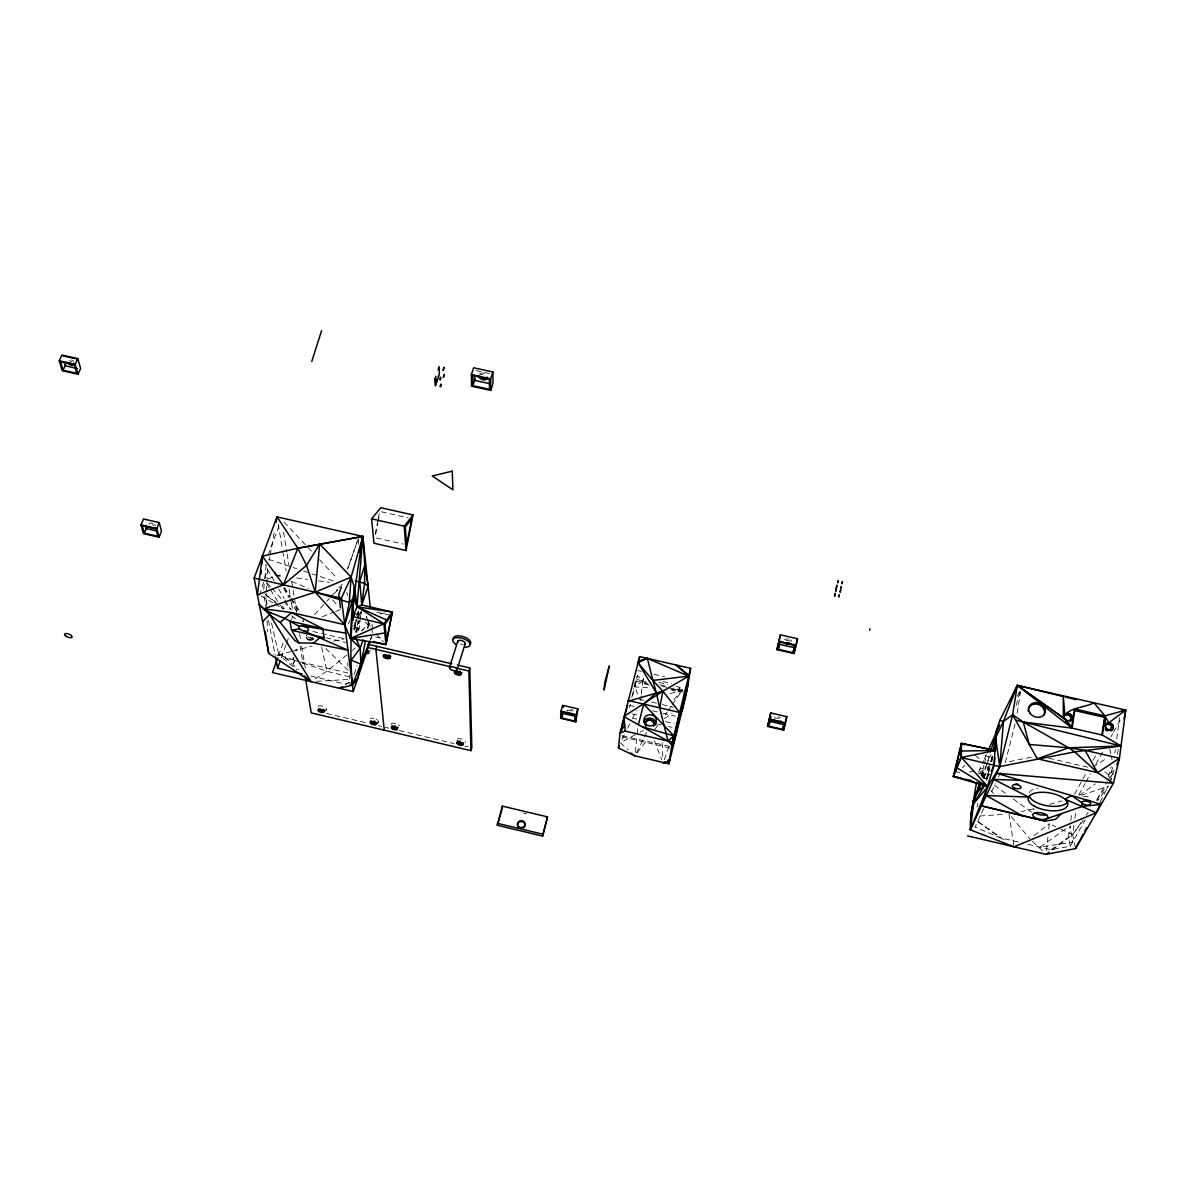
<?xml version="1.0" encoding="UTF-8"?>
<svg xmlns="http://www.w3.org/2000/svg" width="1185" height="1185" viewBox="0 0 1185 1185"><rect width="100%" height="100%" fill="white"/><g stroke="black" fill="none" stroke-linecap="round" stroke-linejoin="round"><path stroke-width="0.75" stroke-dasharray="5 3.75" d="M303.39 618.985L303.375 621.636L302.219 621.621M266.269 606.024L266.21 593.27M266.314 591.448L266.743 584.161M266.847 582.339L267.588 569.6L265.618 564.564M358.374 544.285L358.714 538.849M293.628 657.527L292.947 659.689L293.258 657.334M263.707 589.3L264.255 583.909M264.803 578.517L266.269 564.09M360.595 616.881L361.099 611.786M635.279 752.416L637.026 735.381M1046.533 850.741L1047.999 836.314M1048.74 829.1L1049.288 823.679L1055.968 826.819M637.204 733.678L637.782 728.153M640.611 700.705L641.144 695.699M641.307 694.025L642.685 680.857L637.411 675.509L635.012 686.9L638.034 695.491M632.716 695.625L637.411 675.509M1114.833 753.082L1115.307 749.527M1116.714 738.862L1119.529 717.532M1073.906 825.575L1072.632 834.684L1075.58 848.578M1074.928 818.287L1075.95 811.014M358.685 630.746L361.484 610.986L360.107 614.348M1027.869 844.268L1051.139 849.734L1070.203 846.208L1068.426 837.321L1070.055 825.752L1072.529 842.15L1040.045 847.127L1067.048 827.885M1070.796 820.509L1071.788 813.503M1017.13 713.133L1020.581 691.447M991.904 761.525L992.482 758.044M977.047 807.044L977.655 803.46M982.113 776.575L985.713 766.31M269.202 560.52L269.854 556.876M270.18 555.054L274.727 529.606M986.468 778.752L992.26 755.363M1117.322 754.312L1118.329 748.994M358.27 620.422L355.944 632.375L354.3 618.585M358.611 618.718L359.929 611.875M375.201 534.05L377.911 520.111M378.252 518.363L379.615 511.387M356.507 632.049L358.625 621.221M375.689 534.346L377.763 523.696M378.104 521.918L379.496 514.823M296.28 650.565L296.28 649.247L295.761 650.254M367.913 628.554L368.95 623.221L366.343 616.585L371.646 629.605M649.247 684.96L642.3 683.33L643.248 678.709M642.3 683.33L643.588 678.605M678.827 691.922L680.397 685.641L678.827 691.922L671.865 690.292M631.812 697.535L633.768 688.529M634.153 686.737L635.708 679.538M986.35 780.397L989.371 768.236M991.09 761.274L992.378 756.06M983.461 778.056L987.031 778.886L989.623 768.458M991.341 761.511L992.63 756.297M356.744 632.316L359.736 620.303M1015.086 723.857L1005.324 762.355L1031.276 757.156M981.239 775.864L983.98 765.214M984.424 763.466L986.675 754.682M1107.886 780.382L1110.345 776.086L1112.878 766.251M629.516 707.845L630.435 704.364M1108.449 776.738L1111.174 766.606M1016.137 705.46L1020.655 689.596M982.691 777.656L990.571 751.823M259.53 595.27L267.588 569.6L274.031 580.813M354.256 627.769L356.981 619.133M357.529 617.415L359.173 612.245M378.311 721.858L377.719 723.694A4.473 1.866 17.8 0 0 377.6 722.657M370.668 639.707L371.809 636.286M354.137 674.458L357.085 665.689M355.041 624.747L356.7 619.874M357.263 618.244L359.485 611.727M325.712 711.178L326.334 709.356M347.916 568.326L358.226 538.775L347.501 568.963M313.299 638.908L312.899 640.004A3.392 1.496 19 0 0 308.9 637.13A3.392 1.496 19 0 0 307.196 639.174A3.392 1.496 19 0 0 312.647 640.33A4.755 2.089 19 0 1 306.722 638.3A4.755 2.089 19 0 1 306.634 635.397M367.202 628.198L368.95 623.221L370.283 626.435M306.515 637.708L306.9 636.612M664.237 759.674L669.095 745.987M285.97 644.773L281.438 657.438L298.724 661.482M286.577 643.055L289.036 636.212M283.096 643.025L278.86 654.801L297.05 669.969M291.554 619.474L292.769 616.096M1109.649 782.9L1113.693 771.82M268.077 555.276L279.527 524.54M356.27 619.548L355.5 621.103M370.416 639.47L371.69 636.182M1109.782 782.781L1112.36 776.234M353.856 629.531L357.322 621.103M669.54 746.328L621.799 735.678M983.817 778.412L988.734 766.784L976.336 770.161M978.736 771.687L983.624 760.74M984.335 759.185L985.727 756.06M986.468 764.651L991.001 754.623M1017.382 696.173L1020.404 689.492M987.031 778.886L989.564 773.361M983.55 777.864L988.734 766.784L979.565 772.339M983.683 808.614L975.048 827.056L1000.036 837.736L1019.174 842.224M991.534 791.847L995.356 783.655M998.422 777.108L1000.732 772.19M348.272 623.888L349.768 620.703M621.977 739.544L624.391 734.7M627.606 728.227L631.62 720.154M632.42 718.54L636.434 710.452M1110.463 777.864L1114.285 770.235L1107.027 775.479M636.523 752.668L646.936 732.137M356.952 615.104L358.611 611.949M1100.05 802.097L1107.649 787.669M1074.499 794.276L1085.993 773.316M1093.074 760.414L1095.725 755.586M1078.883 794.824L1085.134 783.537M1086.023 781.922L1090.481 773.864M1095.829 764.192L1102.954 751.29M1110.923 736.892L1112.656 733.722M1113.53 732.152L1121.38 717.947M1070.203 846.208L1085.253 819.916M1097.073 799.283L1107.071 781.819M356.655 615.015L358.462 611.904M356.789 614.274L358.522 611.534M665.274 714.748L667.303 711.844M668.31 710.393L671.332 706.038M672.339 704.571L682.427 690.04L673.791 688.041M1080.942 822.76L1072.632 834.684L1052.043 849.986M1086.141 815.324L1088.215 812.347M1096.525 800.423L1105.886 787.018L1108.493 786.055L1097.621 800.793M654.89 729.367L659.127 723.502M1083.505 819.946L1072.632 834.684L1057.627 827.604M637.16 752.89L647.232 739.662M673.85 699.728L682.427 690.04L671.406 689.314M314.514 614.689L325.534 602.572M326.764 601.225L329.208 598.529M330.437 597.196L337.636 589.256M338.851 587.938L342.45 583.983L343.354 584.56M361.588 630.983L368.95 623.221M334.303 593.404L338.184 589.612M962.383 767.717L964.975 765.243M347.042 654.831L326.823 671.243L313.921 679.76M352.508 650.209L355.233 647.899M642.685 680.857L635.012 686.9L649.365 687.848M1034.105 835.647L1049.288 823.679M1079.446 795.387L1095.414 783.863M1051.139 849.734L1068.426 837.321M664.355 718.569L672.162 713.592M1092.807 767.08L1106.02 758.681M310.87 676.013L345.753 684.189L348.923 682.367M635.678 734.507L620.377 742.788L628.317 749.898M640.241 732.108L643.277 730.538M268.003 578.917L276.475 575.377M345.753 684.189L350.093 682.456M322.261 616.763L333.992 612.082M335.666 611.416L340.702 609.416M1081.49 795.268L1105.886 787.018M670.177 693.64L682.427 690.04M1033.898 808.762L1021.485 811.592M1049.777 804.319L1062.13 800.882M969.256 772.072L974.574 770.635M291.125 651.572L278.86 654.801L273.809 654.12M292.888 651.113L312.173 646.032M333.489 641.1L344.257 638.863M379.985 613.919L385.273 613.119M979.876 816.006L1003.532 814.332M316.41 681.331L350.345 679.331M978.025 773.257L982.706 772.99L989.905 774.664M276.949 655.335L282.297 655.038L298.457 669.51M296.561 577.999L307.522 579.421M318.498 580.857L329.46 582.279M476.118 370.594L489.509 373.527M381.407 511.787L408.218 517.86M376.297 537.946L403.048 544.033M1048.829 758.207L1087.786 767.199M637.663 670.532L641.278 671.377M653.898 674.28L664.711 676.783M376.786 612.201L391.168 615.533M636.938 679.523L646.136 681.656M659.971 684.856L666.874 686.441M635.53 681.005L647.869 683.849M670.784 689.152L684.886 692.425M354.537 627.309L363.528 629.383M353.5 628.376L362.343 630.42M979.817 773.672L988.749 775.745M375.675 636.952L382.859 638.626M954.799 771.405L960.176 772.65M639.011 699.209L644.403 700.453M651.602 702.127L660.593 704.216M662.385 704.631L673.184 707.149M312.899 631.457L343.132 638.478M629.383 705.43L634.686 706.66M652.387 710.778L661.245 712.837M663.008 713.251L675.406 716.125M326.082 637.782L345.65 642.344M632.02 713.844L639.056 715.488M665.437 721.621L674.221 723.679M633.175 718.273L636.7 719.088M657.823 724.02L661.349 724.835M668.399 726.479L671.925 727.294M622.273 736.848L670.029 748.031M300.516 661.897L352.345 674.043M663.022 681.553L671.702 683.597M658.919 682.397L667.629 684.441M676.324 686.485L679.805 687.3M642.951 681.671L646.432 682.486M662.045 686.174L667.259 687.389M668.992 687.804L679.405 690.248M326.467 713.4L365.617 722.643M378.074 725.59L381.644 726.435M385.199 727.264L388.739 728.108M399.345 730.612L454.151 743.558M464.757 746.061L468.282 746.905M523.178 813.043L526.644 813.873M302.842 663.022L326.823 671.243L348.968 676.783M268.565 559.276L291.377 566.919M293.125 567.496L296.635 568.682M303.656 571.022L333.474 581.02M294.28 660.089L278.86 654.801L271.158 621.503M291.643 581.509L308.515 588.323M985.031 755.23L991.327 758.385M261.115 596.129L273.528 603.091M275.053 603.965L284.207 609.194M1031.572 812.155L1012.242 798.275M978.232 821.857L1006.583 841.602M977.921 821.723L1000.036 837.736M981.002 775.434L988.438 780.871M994.393 785.225L1006.302 793.92M275.927 602.187L264.744 593.922L283.171 608.897M280.119 605.283L284.533 608.557M1104.775 771.85L1110.345 776.086M291.673 615.756L297.331 620.318M975.329 755.319L979.358 758.77M348.168 670.34L324.779 647.588M1032.461 841.291L1043.674 851.971M283.97 522.096L311.877 551.647M319.491 559.705L337.266 578.502M365.41 622.155L369.024 626.095M376.267 634.005L383.496 641.9M267.04 582.99L270.684 586.99M271.898 588.323L282.815 600.306M284.03 601.639L291.303 609.623M1011.323 816.717L1029.958 838.921M332.718 599.906L337.281 605.342M991.297 790.691L993.519 793.594M284.385 587.612L290.34 596.781M291.317 598.307L300.235 612.067M266.551 583.45L269.454 588.13M270.432 589.686L278.179 602.158M284.163 587.834L289.925 597.181M290.888 598.751L298.576 611.208M278.638 588.812L284.163 598.41M285.081 600.01L290.606 609.623M283.57 588.13L288.903 597.699M289.792 599.299L296.887 612.053M982.706 772.99L985.639 779.286M370.949 628.05L372.964 632.879M346.642 592.47L347.946 595.625M654.372 740.669L661.689 759.644M265.884 598.721L267.514 605.742M321.668 647.158L326.823 671.243M1109.797 748.772L1112.034 759.511M263.988 596.292L265.914 606.513M268.521 620.303L275.157 655.438M278.208 524.111L282.46 549.396M282.756 551.203L286.089 571.066M289.125 589.138L290.34 596.351M291.554 603.58L292.769 610.808M299.583 633.605L300.486 639.07M301.686 646.343L305.3 668.177M300.027 645.692L303.064 663.852M283.526 532.139L286.814 552.136M287.125 553.958L288.918 564.875M291.614 581.228L292.813 588.501M293.11 590.323L297.005 613.963M1008.998 813.947L1013.753 844.979M347.56 662.77L348.02 666.355M349.175 675.302L349.634 678.872M354.004 625.31L355.041 633.99M367.928 621.458L368.92 630.642M372.031 623.962L372.579 629.309M267.04 620.614L267.603 631.561M662.163 742.758L662.859 759.407M1033.616 809.888A7.614 3.318 9.6 0 1 1034.268 809.148M1083.357 796.942A4.473 1.97 8.9 0 1 1087.4 796.631A4.473 1.97 8.9 0 1 1091 798.246M1029.306 792.602A19.997 8.828 9.4 0 1 1038.001 788.144M391.094 724.361A4.473 1.866 17.5 0 1 393.079 723.146A4.473 1.866 17.5 0 1 397.375 724.154M398.293 724.687A4.473 1.866 17.5 0 1 399.478 725.842M457.232 738.996A4.473 1.881 16.7 0 1 460.935 738.892A4.473 1.881 16.7 0 1 464.713 740.758M465.157 741.336A4.473 1.881 16.7 0 1 465.187 742.358M479.703 373.66A4.325 2.429 18.7 0 1 486.265 374.578M479.881 374.756A4.325 2.429 18.7 0 1 482.828 374.653M567.615 711.193A3.392 1.511 15.6 0 1 567.111 710.748M570.963 709.356A3.392 1.511 15.6 0 1 573.229 711M567.393 710.289A3.407 1.511 15.6 0 1 571.407 710.97M784.455 639.707A3.807 1.866 12.6 0 1 788.366 639.174M790.158 639.841A3.807 1.866 12.6 0 1 791.624 641.337M786.129 640.374A3.807 1.866 12.6 0 1 789.847 641.233M774.62 717.295A3.57 1.644 12.8 0 1 775.049 716.984M778.264 716.881A3.57 1.644 12.8 0 1 780.619 717.932M774.753 718.317A3.57 1.644 12.8 0 1 778.856 718.48M152.376 524.792A3.659 1.659 21.6 0 1 154.05 525.636M149.073 524.362A3.659 1.659 21.6 0 1 152.895 523.518M154.568 524.362A3.659 1.659 21.6 0 1 155.665 525.414M313.344 638.522A3.392 1.496 19 0 1 310.351 639.382A3.392 1.496 19 0 1 306.856 637.012M312.203 637.145A3.392 1.496 19 0 1 312.781 637.604M377.719 720.228A4.459 1.866 17.8 0 1 377.941 722.228M370.298 718.48A4.459 1.866 17.8 0 1 373.897 718.347M376.075 719.132A4.459 1.866 17.8 0 1 376.993 719.65M318.024 706.349A4.459 1.852 18.4 0 1 323.964 706.838A4.459 1.852 18.4 0 1 325.623 710.111M312.292 638.33A4.755 2.103 19 0 1 307.819 636.715M370.624 650.313A4.755 2.118 18.3 0 1 370.268 650.758M71.559 359.914A3.762 1.852 24.3 0 1 73.944 361.395M69.204 360.758A3.762 1.852 24.3 0 1 71.9 361.558M462.505 644.477A3.925 1.807 17.2 0 1 460.535 644.018M293.554 663.452L294.235 661.304L293.554 663.452"/><path stroke-width="1.5" d="M502.366 808.081L502.366 806.111L547.529 816.88L542.582 836.106L497.315 825.264L502.366 806.111M1061.79 696.188L1017.337 685.389L1012.627 714.762L999.784 766.576L987.801 786.647L953.318 776.397L960.739 757.437L961.39 743.395L995.4 750.475L995.844 732.345L999.873 720.347L1017.337 685.389L1125.75 710.052L1119.44 758.222L1113.426 783.255L1075.58 848.578L1046.162 854.355L967.567 835.884M999.459 724.953L995.844 732.345L995.4 750.475L961.39 743.395L953.318 776.397L974.322 781.937M1100.865 802.793L1096.288 812.836L1014.034 846.801L970.367 829.856C970.13 813.991 972.278 797.964 980.602 784.189M542.582 836.106L547.529 816.88M560.979 711.207L560.594 718.273L575.747 721.813L577.85 708.867L562.638 705.327L560.979 711.207L576.221 714.777L575.747 721.813M1019.885 687.019L1017.337 685.389L1003.458 721.413L995.607 737.899L994.141 765.036L981.506 805.889L1045.214 821.087L1055.509 819.353L1061.434 813.651M561.616 718.021L561.957 711.874L575.214 714.97L574.799 721.102L561.616 718.021L563.26 712.141M435.695 385.629L439.368 373.734L439.161 368.402M436.169 383.51L434.895 378.8L435.873 376.252M342.391 686.737L339.369 688.292L352.419 685.123C347.738 635.323 354.893 585.538 362.862 536.435L276.994 516.882L254.138 578.087L268.758 653.439L311.048 681.642L270.061 615.059L259.337 604.898M369.794 641.115L352.419 685.123L357.485 678.916L360.921 664.178L360.181 648.121L350.36 638.448L344.731 624.717L352.537 599.817L354.848 588.575L351.115 577.095L319.683 543.93L306.574 565.378L283.437 584.842L257.397 594.914L262.315 556.165L297.835 548.225L362.862 536.435L357.011 606.779L352.967 616.63L353.382 620.111M261.055 573.94L261.307 570.385M261.678 565.052L262.315 556.165L283.437 584.842L297.835 548.225L276.994 516.882L276.016 522.333M977.995 791.254L976.159 793.669L973.552 803.8L970.367 829.856L999.784 766.576L1003.458 721.413L1012.627 714.762L1023.262 722.006L1068.751 747.824L1074.706 751.883L1097.562 772.664L1113.426 783.255L996.674 773.272L1101.191 804.378L1082.083 806.496L1045.866 819.042M994.778 757.748L994.141 765.036L991.253 771.317M319.683 543.93L315.195 592.174L344.731 624.717L349.294 602.454L351.115 577.095L362.862 536.435L297.835 548.225L306.574 565.378L315.195 592.174L349.294 602.454L354.152 598.099L353.93 587.642M438.465 375.778L438.435 376.712M386.443 639.456L385.007 624.184L352.967 616.63L352.537 599.817L350.36 638.448L385.91 644.536L392.324 612.038L361.781 605.002L357.011 606.779L354.152 598.099M618.422 748.016L620.036 733.041L639.648 656.608L690.618 668.34L686.915 691.077L668.903 763.807L634.923 755.823L618.422 748.016L619.296 745.676M620.999 731.945L621.325 728.953M628.035 701.253L662.904 691.21L689.418 675.687L676.131 665.007L688.692 676.102L652.876 680.442L638.048 662.711L639.648 656.608M995.844 732.345L993.667 750.846L994.6 747.276M361.781 605.002L368.105 586.501L364.817 565.171L359.751 581.361L361.781 605.002L364.521 583.331L364.817 565.171L362.862 536.435L359.588 552.358M840.358 591.197C839.572 594.989 841.394 587.019 840.446 590.826M1101.887 734.715L1105.013 715.888L1125.75 710.052L1124.061 718.91M960.739 757.437L999.784 766.576L1074.706 751.883L1121.04 745.987L1102.406 735.07L1105.013 715.888L1093.903 702.809C1084.897 707.86 1068.47 706.986 1063.419 717.562L1064.397 715.281M1071.892 726.049L1073.906 712.155M1113.396 727.412L1111.856 730.449C1115.085 727.753 1112.685 722.643 1108.745 722.835L1105.013 715.888L1074.869 709.015L1072.099 728.138L1102.406 735.07M439.042 367.424L438.302 369.853L439.087 366.713M668.903 763.807L672.31 742.077L690.618 668.34M639.145 660.815L647.38 658.386L652.876 680.442L662.904 691.21L679.657 712.466L671.806 748.446L678.946 716.955M842.254 582.635C841.172 586.975 843.261 578.31 842.165 582.694M976.529 782.293L970.782 816.658L972.307 811.666M652.876 680.442L656.357 692.766L643.707 704.112L673.85 735.855L671.821 745.158L667.999 741.069L659.704 707.83L662.904 691.21L623.932 716.421L625.206 731.071L672.31 742.077M365.469 641.026L360.921 664.178L351.308 660.163L360.181 648.121L363.099 639.811M373.364 641.618L385.91 644.536L392.324 612.038L357.011 606.779L354.641 587.627M405.996 550.521L413.032 514.986L380.874 507.713L371.601 518.823L373.956 543.234L405.996 550.521L404.233 526.214L413.032 514.986M677.198 725.901L683.064 706.63L688.159 683.434M796.068 645.203L797.505 638.745L780.367 634.834L776.96 649.647L794.009 653.542L796.068 645.203L778.901 641.292L780.367 634.834M783.744 724.568L769.865 721.354L768.784 726.168L782.692 729.397L784.04 723.25M783.596 730.153L786.81 716.658L770.754 712.94L768.991 720.302L767.613 726.435L783.596 730.153L786.81 716.658M794.172 647.662L779.36 644.284L778.219 649.321L793.046 652.698L794.483 646.269M794.009 653.542L797.505 638.745M836.225 589.849C837.01 586.071 835.188 594.026 836.136 590.234M767.613 726.435L770.754 712.94M837.884 581.731C837.025 585.953 838.862 577.421 837.973 581.672M840.802 587.716C839.928 591.878 841.765 583.435 840.906 587.612M776.96 649.647L778.412 643.233M778.219 649.321L780.041 641.366M839.099 596.07C838.165 599.684 840.076 591.937 839.099 595.744M768.784 726.168L771.02 716.555M954.799 771.405L960.754 747.098M793.046 652.698L794.883 644.744M782.692 729.397L784.307 723.043L770.324 719.799M972.144 811.355L970.782 816.658L973.552 803.8L973.166 800.393L977.269 793.002M976.677 793.683L979.403 783.033M638.389 724.672L643.707 704.112M621.769 727.249L627.606 705.016M576.221 714.777L577.85 708.867M574.799 721.102L575.643 718.021M563.245 707.252L563.601 705.979M497.315 825.264L501.862 809.799M623.873 716.658L624.214 719.621L622.436 722.806L624.673 725.013L620.036 733.041L625.206 731.071M1113.145 728.301C1109.338 734.685 1100.598 723.679 1108.745 722.835L1125.75 710.052L1122.239 710.304M305.182 676.576L311.24 712.896L470.949 750.653L471.823 747.735L469.808 667.94L457.292 665.037M869.583 630.198L870.012 628.791M980.528 784.737L978.899 790.039L978.484 786.618M991.104 750.09L996.911 731.056L988.631 749.557M470.949 750.653L468.86 671.006L469.808 667.94M1063.686 716.673L1066.589 713.563C1077.091 713.163 1069.359 726.138 1063.493 718.051M456.966 670.073L465.142 643.766M449.559 667.407L457.795 641.1M311.788 361.469L321.579 330.645M490.738 390.413L490.664 378.815L492.901 371.986L473.644 367.78L471.378 374.593L471.6 386.221L490.738 390.413L492.96 383.614L492.901 371.986M472.845 385.673L472.652 375.571L489.42 379.244L489.494 389.332L472.845 385.673L475.096 378.889M376.904 646.343L375.897 649.38L384.266 730.167M277.69 658.03L272.476 672.576L353.234 691.551L370.09 641.411M435.502 378.356L434.969 379.23M341.398 586.99L338.777 594.5L340.48 607.757M679.42 716.895L683.064 706.63M302.145 673.954L277.571 668.192L280.327 660.504M1116.862 764.769L1119.44 758.222L1085.03 750.312L1068.751 747.824L1029.247 744.447L1023.262 722.006L1072.099 728.138L1065.448 719.428L1017.337 685.389L1010.598 700.439M159.086 537.205L161.486 531.295L159.234 522.585L143.459 518.971L141.03 524.896L143.385 533.591L159.086 537.205L156.835 528.525L159.234 522.585M970.367 829.856L987.801 786.647L961.376 757.452L961.39 743.395L964.546 744.965M144.259 533.22L142.2 525.666L155.946 528.806L157.916 536.361L144.259 533.22L146.673 527.325M78.062 374.253L80.624 368.52L77.81 358.596L61.857 355.056L59.25 360.788L62.198 370.712L78.062 374.253L75.233 364.343L77.81 358.596M997.577 729.545L999.607 725.027M76.388 360.196L76.936 358.966M63.027 370.238L60.479 361.618L74.359 364.713L76.847 373.319L63.027 370.238L65.619 364.521M353.234 691.551L341.369 598.218L351.115 577.095L315.195 592.174L263.574 608.779L259.204 604.217M1064.219 715.918L1066.204 713.725L1065.493 715.133M1063.419 718.51L1063.212 695.817L1064.915 714.525M1065.893 714.97L1067.611 713.444M1066.915 714.836L1068.677 713.563M1067.966 714.955L1069.003 715.325L1069.714 713.918M1065.922 721.65L1066.619 720.258M1072.218 718.006L1070.707 721.043L1071.492 718.466L1069.922 715.888L1070.633 714.496M1070.677 716.644L1071.388 715.236M1074.869 709.015L1074.143 710.422L1104.257 717.28M1071.21 717.517L1071.921 716.125M1069.951 721.635L1070.662 720.228M1071.492 718.466L1072.203 717.058M262.581 621.636L271.158 612.971L284.874 618.392L299.079 626.258A5.199 2.296 19.1 0 0 300.886 629.783A5.199 2.296 19.1 0 0 307.359 631.087L308.056 630.746A5.199 2.296 19.1 0 0 307.656 628.243A5.199 2.296 19.1 0 0 303.167 625.991M1075.58 848.578L1083.179 834.151M1084.867 830.937L1086.556 827.737M1106.064 723.917L1104.79 726.064C1106.79 722.391 1113.115 724.805 1112.641 728.805M1106.049 724.716L1106.805 723.339M1105.59 727.457L1105.383 729.723L1106.123 728.345M1106.968 724.346L1107.723 722.968M1107.99 724.228L1108.745 722.835M1109.056 724.346L1109.812 722.954M1106.138 730.478L1106.894 729.101M1110.093 724.702L1110.849 723.309M1107.071 731.056L1107.827 729.679M1111.026 725.279L1111.782 723.887M1111.782 726.035L1112.552 724.642M1109.871 729.782L1112.522 724.939M1112.33 726.909L1113.085 725.516M1111.115 731.041L1111.871 729.649M1112.626 727.857L1113.382 726.464M984.572 785.418L973.552 803.8L987.801 786.647L956.947 767.865M392.324 612.038L383.94 623.799L350.36 638.448L384.799 632.923M385.007 624.184L391.168 615.533M352.967 616.63L355.174 613.726M976.159 793.669L984.32 785.107M270.061 615.059L280.193 622.436L291.599 612.586L344.731 624.717M280.193 622.436L294.887 640.581L298.887 642.937L313.462 643.174L319.683 637.856L324.112 637.797L322.794 628.702L291.599 612.586L263.574 608.779L271.158 612.971M1046.162 854.355L1049.11 852.163M435.976 382.725L435.917 378.104M1012.627 714.762L1037.26 758.77L1097.562 772.664L1119.44 758.222M665.363 761.674L663.022 763.096L669.303 761.244L669.969 759.466L667.688 760.459M354.463 680.471L357.485 678.916M299.079 626.258L301.894 625.784L345.813 633.131M464.179 644.373L464.772 644.136A3.925 1.807 17.2 0 0 464.431 641.974A3.925 1.807 17.2 0 0 460.417 640.374L459.513 640.359A3.925 1.807 17.2 0 0 457.825 642.077M1037.26 758.77L1068.751 747.824L1121.04 745.987L1015.634 720.139M299.494 628.761L291.747 630.257L298.887 642.937M961.39 751.023L995.4 750.475L961.376 757.452L953.318 776.397L962.25 778.486M1020.241 780.293L993.8 779.449L1028.624 797.061L986.32 795.535L1022.092 815.695M355.278 580.843L364.521 583.331L368.105 586.501M280.119 575.851L276.475 575.377L274.713 572.34M313.462 643.174L347.975 650.209L303.982 630.998M471.378 374.593L490.664 378.815M489.568 383.629L474.607 380.355L474.518 375.29M63.072 355.885L75.203 358.581M59.25 360.788L75.233 364.343M77.129 368.446L65.056 365.765L64.034 362.299M371.601 518.823L404.233 526.214M779.908 642.048L794.839 645.455M141.03 524.896L156.835 528.525M156.376 530.939L146.155 528.584L145.34 525.562M254.138 578.087L341.369 598.218M981.506 805.889L1045.214 821.087M769.376 719.117L785.462 722.835M322.794 628.702L289.969 621.073L291.54 630.213L324.112 637.797M628.109 700.483L679.657 712.466M965.834 779.315L971.196 780.56M368.017 644.27L451.944 663.793M368.772 647.721L450.981 666.844M456.343 668.088L468.86 671.006M562.905 713.414L576.073 716.481M497.315 823.308L542.671 834.166M1065.345 697.047L1076.024 699.639M977.818 782.87L983.076 784.248M641.989 726.672L673.85 735.855L667.999 741.069L623.962 716.688M999.873 720.347L1003.458 721.413M1082.083 806.496L1064.797 799.105L1071.714 795.609L1081.964 802.837L1082.083 806.496L1096.288 812.836M688.692 676.102L647.38 658.386L638.048 662.711L656.357 692.766L659.704 707.83M386.651 619.992L357.011 606.779L383.94 623.799L385.91 644.536M1069.003 715.325L1069.922 715.888M630.657 753.053L634.923 755.823M1064.945 718.925L1017.337 685.389L1072.099 728.138L1065.537 719.695M304.056 675.805L311.048 681.642M1085.03 750.312L1097.562 772.664M355.456 637.456L360.181 648.121M1029.306 796.053L1029.75 797.253A19.997 8.828 9.4 0 0 1049.347 806.096A19.997 8.828 9.4 0 0 1067.878 801.697M1064.13 717.103L1064.411 718.051M275.468 657.023L277.571 668.192M265.292 631.62L268.758 653.439M995.607 737.899L999.784 766.576M350.316 684.056L350.479 685.3M362.862 536.435L370.342 607.905M434.91 379.067L435.236 385.658M1105.013 715.888L1105.279 725.561M307.863 627.117A5.184 2.311 19.1 0 1 301.834 625.339M1046.533 814.613A7.614 3.318 9.6 0 1 1034.638 812.54M1018.108 784.248A4.429 1.97 9.7 0 1 1015.856 783.848M1089.756 800.453A4.473 1.97 8.9 0 1 1086.512 800.482M1028.106 711.015A8.458 7.154 23.6 0 1 1037.882 704.349A8.458 7.154 23.6 0 1 1043.792 715.355M645.958 725.664A4.399 3.925 8.4 0 1 649.513 719.754A4.399 3.925 8.4 0 1 653.557 725.635M645.914 726.079A4.399 3.925 8.4 0 1 649.454 720.169A4.399 3.925 8.4 0 1 653.498 726.035M643.573 722.406A6.251 5.584 8.4 0 1 650.906 718.243A6.251 5.584 8.4 0 1 655.794 724.953M461.098 672.517A3.407 1.526 17.1 0 1 458.417 673.865A3.407 1.526 17.1 0 1 454.655 671.421M459.528 671.184A3.407 1.526 17.1 0 1 460.21 671.599M463.528 743.454A3.2 1.348 16.7 0 1 459.306 743.736A3.2 1.348 16.7 0 1 458.225 741.217M459.587 741.173A3.2 1.348 16.7 0 1 460.387 741.321M397.508 728.553A3.185 1.333 17.5 0 1 393.376 728.094A3.185 1.333 17.5 0 1 392.072 725.887M394.649 725.798A3.185 1.333 17.5 0 1 395.449 726.035M397.375 727.131A3.185 1.333 17.5 0 1 397.716 727.546M389.746 655.66A3.392 1.511 18 0 1 387.569 657.512A3.392 1.511 18 0 1 383.792 654.668M388.487 654.801A3.392 1.511 18 0 1 389.184 655.216M461.839 672.576A4.77 2.133 17.1 0 1 455.351 671.066M461.232 674.517A4.77 2.133 17.1 0 1 456.817 674.058M455.707 673.584A4.77 2.133 17.1 0 1 454.744 673.006M390.902 656.253A4.755 2.118 18 0 1 384.444 654.653M397.686 727.605A4.473 1.866 17.5 0 1 392.487 726.064M463.217 743.084A4.473 1.881 16.7 0 1 457.306 740.966M390.265 658.179A4.755 2.118 18 0 1 389.332 658.297M388.236 658.253A4.755 2.118 18 0 1 385.88 657.66M384.769 657.171A4.755 2.118 18 0 1 383.066 655.942M396.086 729.397A4.473 1.866 17.5 0 1 391.894 727.916M460.506 744.684A4.473 1.881 16.7 0 1 458.343 743.913M457.44 743.395A4.473 1.881 16.7 0 1 456.743 742.817M487.376 377.26A4.325 2.429 18.7 0 1 483.91 378.341A4.325 2.429 18.7 0 1 479.747 376.193M486.872 377.423A4.325 2.429 18.7 0 1 483.436 379.807A4.325 2.429 18.7 0 1 478.681 376.282M571.925 713.548A3.407 1.511 15.6 0 1 567.941 712.866M790.617 644.018A3.807 1.866 12.6 0 1 784.677 643.07M789.403 642.996A3.807 1.866 12.6 0 1 787.492 642.818M780.841 720.998A3.57 1.644 12.8 0 1 777.641 721.502A3.57 1.644 12.8 0 1 774.368 719.917M155.191 528.051A3.659 1.659 21.6 0 1 149.266 526.688M366.595 650.772A3.392 1.511 18.3 0 1 368.313 652.935A3.392 1.511 18.3 0 1 365.306 653.394M368.594 650.995A3.392 1.511 18.3 0 1 365.676 652.298M376.252 723.517A3.185 1.333 17.8 0 1 372.49 723.22A3.185 1.333 17.8 0 1 370.52 721.102M374.149 720.984A3.185 1.333 17.8 0 1 374.904 721.295M324.201 711.252A3.185 1.318 18.4 0 1 320.868 711.104A3.185 1.318 18.4 0 1 318.395 709.178M323.446 709.4A3.185 1.318 18.4 0 1 323.964 709.815M376.46 722.598A4.459 1.866 17.8 0 1 371.26 721.058M323.949 710.319A4.459 1.852 18.4 0 1 319.698 709.03M368.757 651.246A4.755 2.118 18.3 0 1 367.706 651.232M375.852 724.435A4.473 1.866 17.8 0 1 372.623 723.857M371.572 723.413A4.473 1.866 17.8 0 1 370.653 722.894M321.165 711.755A4.459 1.852 18.4 0 1 319.061 710.867M368.994 652.994A4.755 2.103 18.3 0 1 365.898 652.979M74.211 364.343A3.762 1.852 24.3 0 1 70.878 365.069A3.762 1.852 24.3 0 1 67.249 362.269M73.885 363.217A3.762 1.852 24.3 0 1 74.166 363.81M74.151 363.869A3.762 1.852 24.3 0 1 70.078 363.291M517.697 826.33A3.807 3.511 0.4 0 1 521.326 821.56A3.807 3.511 0.4 0 1 524.748 826.463M524.229 827.249A3.807 3.511 0.4 0 1 523.518 827.885M518.867 827.797A3.807 3.511 0.4 0 1 518.186 827.13M456.24 644.64A9.08 4.177 17.2 0 1 455.425 637.841A9.08 4.177 17.2 0 1 468.771 641.796A9.08 4.177 17.2 0 1 464.92 647.217M453.351 639.204A9.08 4.177 17.2 0 1 463.024 636.567A9.08 4.177 17.2 0 1 470.149 644.181M443.175 370.298L444.034 367.483L443.175 370.298M443.427 377.26L444.212 374.475L443.427 377.26M439.961 379.555C440.909 381.585 441.042 373.231 439.961 379.555M440.272 386.414C441.175 388.517 441.368 380.207 440.272 386.414M604.75 682.634L604.083 689.981L609.268 665.911L604.75 682.634M673.124 744.995L676.576 730.582L673.124 744.995M835.158 593.507L834.507 596.381L835.144 593.522M684.886 692.425L682.175 709.237L688.159 682.204L684.886 692.425M836.921 585.301L836.254 588.145L836.921 585.301M411.787 518.674L406.618 544.848L405.329 526.94L411.787 518.674M456.61 670.429L456.018 670.68A3.955 1.777 17.2 0 1 450.285 669.155A3.955 1.777 17.2 0 1 451.292 666.681L452.211 666.711A3.955 1.777 17.2 0 1 456.255 668.31A3.955 1.777 17.2 0 1 456.61 670.429M452.255 471.141L432.258 475.985L452.892 489.79L452.255 471.141M65.708 636.064A4.044 1.629 21.2 0 0 72.018 637.204A4.044 1.629 21.2 0 0 67.204 633.634A4.044 1.629 21.2 0 0 65.708 636.064M1030.18 713.37A8.458 7.154 23.6 0 0 1044.459 713.962A8.458 7.154 23.6 0 0 1036.371 702.601A8.458 7.154 23.6 0 0 1030.18 713.37M1035.216 817.798A7.628 3.303 9.6 0 0 1047.673 817.754A7.628 3.303 9.6 0 0 1038.045 812.525A7.628 3.303 9.6 0 0 1035.216 817.798M1014.138 787.936A4.429 1.97 9.8 0 0 1021.026 787.433A4.429 1.97 9.8 0 0 1014.834 784.588A4.429 1.97 9.8 0 0 1014.138 787.936M1083.742 804.348A4.473 1.97 8.9 0 0 1090.748 803.83A4.473 1.97 8.9 0 0 1084.527 801.03A4.473 1.97 8.9 0 0 1083.742 804.348M1034.372 806.215A20.026 8.799 9.4 0 0 1067.241 806.17A20.026 8.799 9.4 0 0 1042.282 792.276A20.026 8.799 9.4 0 0 1034.372 806.215M646.018 724.42A6.266 5.584 8.3 0 0 656.268 721.606A6.266 5.584 8.3 0 0 648.121 714.97A6.266 5.584 8.3 0 0 646.018 724.42M455.307 673.88A3.407 1.526 17.1 0 0 460.772 674.458A3.407 1.526 17.1 0 0 456.684 671.569A3.407 1.526 17.1 0 0 455.307 673.88M457.973 744.269A3.2 1.348 16.7 0 0 463.113 744.861A3.2 1.348 16.7 0 0 459.276 742.24A3.2 1.348 16.7 0 0 457.973 744.269M392.368 728.775A3.2 1.333 17.5 0 0 397.449 729.353A3.2 1.333 17.5 0 0 393.524 726.716A3.2 1.333 17.5 0 0 392.368 728.775M384.429 657.512A3.392 1.511 18 0 0 389.821 658.075A3.392 1.511 18 0 0 385.629 655.172A3.392 1.511 18 0 0 384.429 657.512M371.112 723.724A3.185 1.333 17.8 0 0 376.163 724.302A3.185 1.333 17.8 0 0 372.223 721.665A3.185 1.333 17.8 0 0 371.112 723.724M319.091 711.459A3.185 1.318 18.4 0 0 324.083 712.022A3.185 1.318 18.4 0 0 320.083 709.385A3.185 1.318 18.4 0 0 319.091 711.459M518.897 826.849A3.822 3.511 0.4 0 0 525.044 824.627A3.822 3.511 0.4 0 0 519.874 820.835A3.822 3.511 0.4 0 0 518.897 826.849"/></g></svg>
